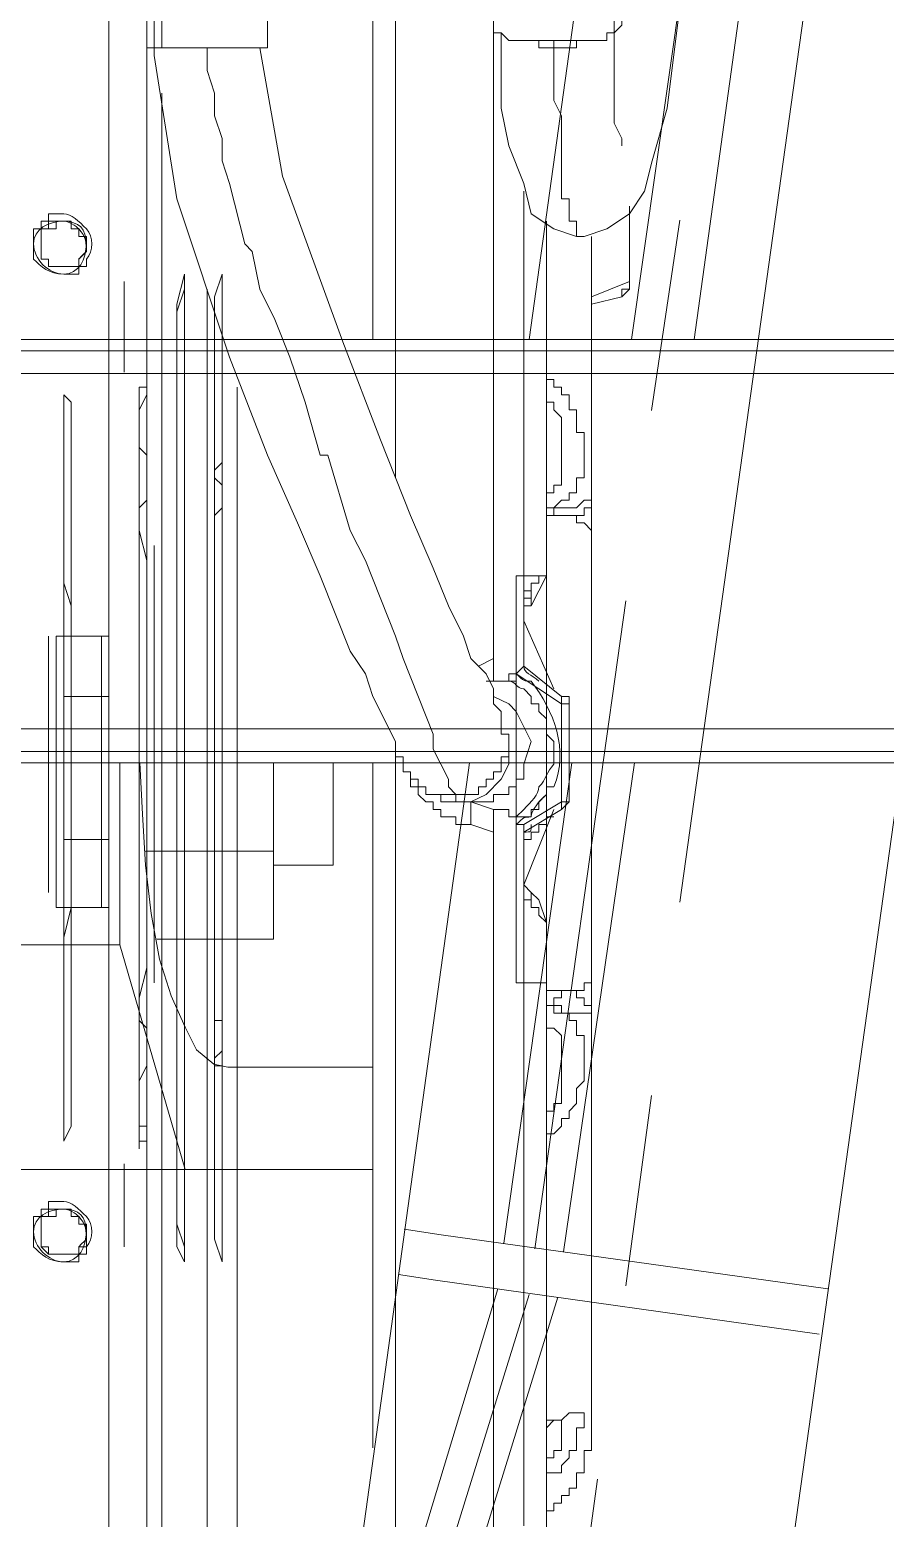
# Model space of a CAD drawing. Header units: millimetres. Extents: x 25083 to 52777, y 24772 to 45779.
# Drawn here: x 49568.6 to 49610.7, y 36711.2 to 36784.5 of the extents above; entities that cross this region are included whole.
import ezdxf

# ---------------------------------------------------------------- set-up
doc = ezdxf.new("R2010")
doc.units = ezdxf.units.MM
doc.layers.add('小车', color=7, linetype='Continuous')

# ---------------------------------------------------------------- blocks, each defined once
blk = doc.blocks.new('zw$D2F4')
at = {"color": 7, "lineweight": 5}
for points in [[(682.558, 919.485), (682.558, 818.847)], [(705.953, 893.861), (707.068, 894.232), (708.182, 894.975), (708.924, 896.089), (709.296, 897.575), (710.038, 900.174), (710.781, 906.116), (711.524, 915.771), (711.895, 919.856)], [(684.415, 819.218), (684.415, 919.114)], [(684.786, 908.344), (684.786, 903.145)], [(684.786, 908.344), (684.786, 903.145)], [(685.157, 908.344), (685.157, 903.145)], [(701.497, 903.888), (701.497, 908.715)], [(707.439, 903.888), (707.439, 908.715)], [(707.439, 903.888), (707.81, 904.259), (707.81, 906.487), (708.182, 906.859), (708.182, 908.715)], [(690.356, 907.973), (690.356, 903.145)], [(696.669, 907.973), (696.669, 881.978)], [(701.497, 873.065), (701.497, 903.888)], [(701.497, 903.888), (701.869, 903.888)], [(701.869, 903.888), (701.869, 900.174), (702.24, 898.317), (702.983, 896.461), (703.354, 894.975), (704.468, 894.232), (705.582, 893.861), (705.953, 893.861)], [(701.869, 903.888), (702.24, 903.516)], [(706.325, 903.516), (707.068, 903.516), (707.068, 903.888), (707.439, 903.888)], [(706.325, 903.516), (707.068, 903.516), (707.068, 903.888)], [(707.81, 898.317), (707.81, 898.689), (707.439, 899.431), (707.439, 903.888)], [(707.439, 902.402), (707.439, 903.888)], [(702.24, 903.516), (702.983, 903.516)], [(702.24, 903.516), (702.611, 903.516)], [(702.611, 903.516), (703.725, 903.516)], [(703.725, 903.516), (703.725, 903.145), (704.468, 903.145)], [(704.468, 903.516), (704.468, 903.145)], [(705.582, 903.516), (706.325, 903.516)], [(705.582, 903.145), (705.582, 903.516), (706.325, 903.516)], [(684.786, 903.145), (684.415, 903.145)], [(684.786, 903.145), (684.786, 902.774)], [(685.157, 903.145), (684.786, 903.145)], [(684.786, 903.145), (687.386, 903.145)], [(684.786, 902.774), (684.786, 903.145), (685.157, 903.145)], [(684.786, 902.774), (685.9, 895.718), (688.5, 887.919), (690.356, 883.092), (691.842, 879.749), (692.956, 877.15), (694.441, 873.436), (695.184, 872.322), (695.555, 871.208), (696.669, 868.98), (696.669, 868.237), (697.041, 868.237)], [(685.157, 903.145), (685.529, 903.145)], [(687.386, 903.145), (689.985, 903.145)], [(699.64, 866.381), (699.269, 866.752), (699.269, 867.123), (698.526, 868.609), (698.526, 869.351), (697.041, 873.065), (696.669, 874.179), (695.184, 877.893), (694.441, 879.378), (693.327, 883.092), (692.956, 883.092), (692.213, 885.691), (691.47, 887.919), (690.728, 889.776), (689.985, 891.262), (689.614, 893.118), (689.242, 893.49), (688.5, 896.461), (688.128, 897.575), (688.128, 898.689), (687.757, 899.803), (687.757, 900.917), (687.386, 902.031), (687.386, 903.145)], [(700.383, 873.065), (700.012, 874.179), (699.269, 875.665), (698.526, 877.521), (697.412, 880.121), (695.927, 883.834), (694.07, 888.662), (691.099, 896.832), (689.985, 903.145)], [(690.356, 903.145), (689.985, 903.145)], [(689.985, 903.145), (690.356, 903.145)], [(705.953, 893.861), (705.582, 893.861), (705.582, 894.604), (705.211, 894.604), (705.211, 895.718), (704.839, 895.718), (704.839, 898.689), (704.839, 899.06), (704.839, 899.803), (704.468, 900.546), (704.468, 903.145)], [(704.468, 903.145), (705.582, 903.145)], [(685.157, 900.917), (685.157, 819.589)], [(702.983, 895.718), (702.983, 896.089)], [(702.983, 895.718), (702.983, 896.089)], [(702.983, 895.347), (702.983, 895.718)], [(702.983, 895.347), (702.983, 895.718)], [(702.983, 895.347), (702.983, 895.718)], [(702.983, 894.975), (702.983, 895.718)], [(702.983, 894.975), (702.983, 895.347)], [(702.983, 894.975), (702.983, 895.347)], [(708.182, 895.347), (708.182, 891.633)], [(680.33, 894.975), (679.587, 894.975), (679.587, 894.604), (679.216, 894.604), (679.216, 894.232), (678.844, 894.232)], [(679.587, 894.604), (679.587, 894.232), (679.216, 894.232), (679.216, 893.861)], [(680.33, 894.604), (679.958, 894.604), (679.958, 894.232), (679.216, 894.232), (679.216, 893.861), (679.216, 892.747), (679.587, 892.747), (679.587, 892.376), (680.33, 892.376)], [(680.33, 894.604), (679.587, 894.604)], [(680.33, 892.376), (681.072, 892.376), (681.072, 892.747), (681.444, 893.118), (681.444, 893.861), (681.072, 893.861), (681.072, 894.232), (680.701, 894.232), (680.701, 894.604), (680.33, 894.604)], [(702.983, 894.604), (702.983, 894.975)], [(702.983, 894.604), (702.983, 894.975)], [(702.983, 894.232), (702.983, 894.604)], [(702.983, 894.232), (702.983, 894.604)], [(702.983, 893.861), (702.983, 894.604)], [(702.983, 893.861), (702.983, 894.604)], [(704.097, 894.604), (704.097, 893.49)], [(708.182, 891.633), (708.182, 894.975)], [(679.216, 893.861), (679.216, 893.118)], [(679.216, 893.861), (679.216, 893.118)], [(702.983, 893.861), (702.983, 894.232)], [(702.983, 893.49), (702.983, 893.861)], [(702.983, 893.49), (702.983, 893.861)], [(679.216, 893.118), (679.216, 892.747), (679.587, 892.747), (679.587, 892.376), (679.958, 892.376), (680.33, 892.376)], [(702.983, 892.747), (702.983, 893.49)], [(702.983, 893.118), (702.983, 893.49)], [(702.983, 892.747), (702.983, 893.49)], [(702.983, 893.118), (702.983, 893.49)], [(702.983, 892.747), (702.983, 893.118)], [(702.983, 892.747), (702.983, 893.118)], [(704.097, 893.49), (704.097, 891.633)], [(680.33, 892.004), (681.072, 892.004), (681.072, 892.376), (681.444, 892.376), (681.444, 892.747)], [(680.33, 892.376), (680.701, 892.376)], [(680.701, 892.376), (681.072, 892.376), (681.072, 892.747)], [(702.983, 892.376), (702.983, 892.747)], [(702.983, 892.376), (702.983, 892.747)], [(702.983, 891.633), (702.983, 892.376)], [(702.983, 892.004), (702.983, 892.376)], [(702.983, 891.633), (702.983, 892.376)], [(702.983, 892.004), (702.983, 892.376)], [(683.301, 887.177), (683.301, 890.519), (683.301, 890.89), (683.301, 891.633)], [(683.301, 891.633), (683.301, 888.291), (683.301, 887.177)], [(685.9, 867.495), (685.9, 890.519), (686.271, 892.004), (686.271, 879.007), (686.271, 878.635), (686.271, 868.237)], [(688.128, 868.237), (688.128, 892.004), (687.757, 890.89), (687.757, 878.264), (687.757, 873.065), (687.757, 867.495)], [(688.128, 891.633), (688.128, 889.033), (688.128, 888.662), (688.128, 887.177)], [(688.128, 887.177), (688.128, 890.148), (688.128, 891.633)], [(702.983, 891.262), (702.983, 892.004)], [(702.983, 891.262), (702.983, 892.004)], [(704.097, 891.633), (704.097, 890.519)], [(706.325, 890.89), (708.182, 891.633)], [(708.182, 891.633), (708.182, 891.262)], [(708.182, 891.262), (708.182, 891.633)], [(683.301, 890.89), (683.301, 889.033), (683.301, 888.291)], [(683.301, 888.291), (683.301, 889.776), (683.301, 890.148), (683.301, 890.89)], [(686.271, 868.237), (686.271, 891.262), (685.9, 890.148), (685.9, 877.893), (685.9, 873.065), (685.9, 867.495)], [(687.386, 829.616), (687.386, 891.262)], [(702.983, 890.519), (702.983, 891.262)], [(702.983, 890.89), (702.983, 891.262)], [(702.983, 890.519), (702.983, 891.262)], [(702.983, 890.89), (702.983, 891.262)], [(702.983, 890.148), (702.983, 890.89)], [(702.983, 890.148), (702.983, 890.89)], [(707.81, 890.89), (706.325, 890.519)], [(707.81, 890.89), (708.182, 891.262)], [(707.81, 890.89), (707.81, 891.262), (708.182, 891.262)], [(702.983, 889.405), (702.983, 890.148)], [(702.983, 889.776), (702.983, 890.148)], [(702.983, 889.405), (702.983, 890.148)], [(702.983, 889.776), (702.983, 890.148)], [(704.097, 890.519), (704.097, 887.548)], [(702.983, 889.405), (702.983, 889.776)], [(702.983, 889.033), (702.983, 889.776)], [(702.983, 889.033), (702.983, 889.405)], [(702.983, 888.662), (702.983, 889.033)], [(702.983, 888.662), (702.983, 889.033)], [(702.983, 888.662), (702.983, 889.033)], [(702.983, 888.662), (702.983, 889.033)], [(702.983, 888.291), (702.983, 888.662)], [(702.983, 888.291), (702.983, 888.662)], [(702.983, 887.919), (702.983, 888.291)], [(702.983, 887.919), (702.983, 888.291)], [(702.983, 887.548), (702.983, 887.919)], [(702.983, 887.548), (702.983, 887.919)], [(702.983, 887.548), (702.983, 887.919)], [(702.983, 887.548), (702.983, 887.919)], [(702.983, 887.177), (702.983, 887.548)], [(702.983, 887.177), (702.983, 887.548)], [(702.983, 886.805), (702.983, 887.177)], [(702.983, 886.434), (702.983, 887.177)], [(704.097, 887.548), (704.097, 884.948)], [(684.415, 867.866), (684.415, 877.893), (684.043, 879.378), (684.043, 880.492), (684.415, 880.864), (684.415, 883.092), (684.043, 883.463), (684.043, 885.32), (684.415, 886.063), (684.415, 886.434), (684.043, 886.434), (684.043, 867.495)], [(685.9, 867.495), (685.9, 886.434), (685.9, 867.866)], [(688.871, 886.434), (688.871, 829.616)], [(702.983, 886.063), (702.983, 886.805)], [(702.983, 886.063), (702.983, 886.434)], [(702.983, 886.063), (702.983, 886.434)], [(705.582, 881.606), (705.582, 881.978), (705.953, 881.978), (705.953, 884.206), (705.582, 884.206), (705.582, 884.577), (705.582, 884.948), (705.582, 885.32), (705.211, 885.32), (705.211, 886.063), (704.839, 886.063), (704.839, 886.434), (704.468, 886.434), (704.468, 886.805), (704.097, 886.805)], [(680.701, 871.58), (680.701, 885.691), (680.33, 886.063), (680.33, 875.293), (680.33, 874.179), (680.33, 871.208)], [(702.983, 885.691), (702.983, 886.063)], [(702.983, 885.32), (702.983, 886.063)], [(702.983, 885.32), (702.983, 885.691)], [(704.839, 884.206), (704.839, 884.948), (704.468, 885.32), (704.468, 885.691), (704.097, 885.691)], [(688.128, 884.948), (688.128, 883.092), (688.128, 882.72), (688.128, 881.978)], [(688.128, 881.978), (688.128, 883.463), (688.128, 883.834), (688.128, 884.948)], [(702.983, 884.948), (702.983, 885.32)], [(702.983, 884.948), (702.983, 885.32)], [(702.983, 884.948), (702.983, 885.32)], [(702.983, 884.948), (702.983, 885.32)], [(702.983, 884.577), (702.983, 884.948)], [(702.983, 884.577), (702.983, 884.948)], [(704.097, 884.948), (704.097, 883.092)], [(687.757, 884.577), (687.757, 882.72), (687.757, 882.349), (687.757, 881.606)], [(687.757, 881.606), (687.757, 883.092), (687.757, 883.463), (687.757, 884.577)], [(702.983, 883.834), (702.983, 884.577)], [(702.983, 883.834), (702.983, 884.577)], [(704.839, 882.349), (704.839, 884.206)], [(702.983, 883.463), (702.983, 883.834)], [(702.983, 883.463), (702.983, 883.834)], [(702.983, 883.463), (702.983, 883.834)], [(702.983, 883.092), (702.983, 883.834)], [(702.983, 883.092), (702.983, 883.463)], [(685.9, 867.866), (685.9, 882.72), (685.9, 867.495)], [(687.757, 867.495), (687.757, 880.121), (688.128, 880.492), (688.128, 881.606), (687.757, 881.978), (687.757, 882.349), (688.128, 882.72), (688.128, 867.866)], [(702.983, 882.72), (702.983, 883.092)], [(702.983, 882.72), (702.983, 883.092)], [(702.983, 882.349), (702.983, 882.72)], [(702.983, 882.349), (702.983, 882.72)], [(702.983, 882.349), (702.983, 882.72)], [(702.983, 882.349), (702.983, 882.72)], [(704.097, 883.092), (704.097, 881.235)], [(682.558, 867.866), (682.558, 881.978), (682.558, 867.495)], [(684.043, 867.495), (684.043, 881.978), (684.043, 867.866)], [(702.983, 881.978), (702.983, 882.349)], [(702.983, 881.978), (702.983, 882.349)], [(702.983, 881.606), (702.983, 881.978)], [(702.983, 881.235), (702.983, 881.978)], [(704.468, 881.606), (704.839, 881.606), (704.839, 882.349)], [(702.983, 881.235), (702.983, 881.606)], [(702.983, 880.864), (702.983, 881.235)], [(702.983, 880.864), (702.983, 881.235)], [(702.983, 880.864), (702.983, 881.235)], [(702.983, 880.864), (702.983, 881.235)], [(704.097, 881.235), (704.468, 881.235), (704.468, 881.606)], [(704.097, 881.235), (704.097, 880.492)], [(705.211, 880.864), (705.211, 881.235), (705.582, 881.235), (705.582, 881.606)], [(702.983, 880.492), (702.983, 880.864)], [(702.983, 880.492), (702.983, 880.864)], [(702.983, 880.121), (702.983, 880.492)], [(702.983, 879.749), (702.983, 880.492)], [(704.097, 880.492), (704.097, 879.007)], [(706.325, 880.864), (705.953, 880.864), (705.582, 880.492), (704.468, 880.492)], [(704.468, 880.492), (704.839, 880.864), (705.211, 880.864)], [(704.468, 880.121), (704.468, 880.492)], [(706.325, 880.864), (706.325, 880.492), (705.953, 880.492)], [(706.325, 879.749), (706.325, 880.492), (705.953, 880.492)], [(705.953, 880.121), (705.953, 880.492)], [(706.325, 880.492), (706.325, 880.864)], [(706.325, 879.749), (706.325, 880.492)], [(702.983, 879.749), (702.983, 880.121)], [(702.983, 879.378), (702.983, 879.749)], [(702.983, 879.378), (702.983, 879.749)], [(702.983, 879.378), (702.983, 879.749)], [(702.983, 879.378), (702.983, 879.749)], [(704.097, 880.121), (705.211, 880.121)], [(704.839, 880.121), (704.468, 880.121)], [(705.211, 880.121), (705.582, 880.121), (705.582, 879.749), (705.953, 879.749), (706.325, 879.378), (706.325, 879.007)], [(705.582, 880.121), (705.953, 880.121)], [(706.325, 879.378), (706.325, 879.749)], [(702.983, 879.007), (702.983, 879.378)], [(702.983, 879.007), (702.983, 879.378)], [(702.983, 878.264), (702.983, 879.007)], [(702.983, 878.264), (702.983, 879.007)], [(704.097, 879.007), (704.097, 877.893)], [(706.325, 857.468), (706.325, 879.007)], [(684.786, 867.495), (684.786, 878.635), (684.786, 878.264), (684.786, 868.237)], [(684.786, 868.237), (684.786, 878.264), (684.786, 873.065), (684.786, 867.495)], [(702.983, 877.893), (702.983, 878.264)], [(702.983, 877.893), (702.983, 878.264)], [(702.983, 877.893), (702.983, 878.264)], [(702.983, 877.893), (702.983, 878.264)], [(702.983, 877.521), (702.983, 877.893)], [(702.983, 877.521), (702.983, 877.893)], [(702.983, 876.779), (702.983, 877.521)], [(702.983, 876.779), (702.983, 877.521)], [(704.097, 877.893), (704.097, 877.15), (703.725, 877.15), (703.725, 876.779), (703.354, 876.779), (703.354, 876.407)], [(704.097, 877.15), (704.097, 877.893)], [(680.33, 867.866), (680.33, 876.779), (680.701, 875.665), (680.701, 872.694), (680.701, 870.465), (680.701, 867.866)], [(702.611, 877.15), (702.611, 857.097)], [(702.611, 857.097), (702.611, 877.15)], [(702.611, 877.15), (704.097, 877.15)], [(704.097, 877.15), (702.611, 877.15)], [(702.983, 876.036), (702.983, 876.779)], [(702.983, 876.407), (702.983, 876.779)], [(702.983, 876.407), (702.983, 876.779)], [(702.983, 876.407), (702.983, 876.779)], [(703.725, 876.407), (704.097, 877.15)], [(704.097, 877.15), (704.097, 857.097)], [(704.097, 857.097), (704.097, 877.15)], [(682.558, 871.208), (682.558, 876.407), (682.558, 875.665), (682.558, 867.866)], [(702.983, 876.036), (702.983, 876.407)], [(703.354, 876.407), (702.983, 876.407)], [(702.983, 875.665), (702.983, 876.036)], [(703.354, 875.665), (703.354, 876.036), (702.983, 876.036)], [(702.983, 876.036), (702.983, 875.665)], [(703.354, 875.665), (703.725, 876.407)], [(703.354, 876.407), (703.354, 876.036)], [(703.354, 876.036), (703.354, 875.665)], [(702.611, 875.293), (702.611, 873.436), (702.611, 873.065)], [(702.611, 873.065), (702.611, 874.922), (702.611, 875.293)], [(702.983, 874.922), (702.983, 875.665)], [(702.983, 875.293), (702.983, 875.665)], [(702.983, 875.293), (702.983, 875.665)], [(702.983, 875.665), (703.354, 875.665)], [(702.983, 875.665), (703.354, 875.665)], [(702.983, 874.922), (702.983, 875.293)], [(704.097, 873.065), (704.097, 874.55), (704.097, 875.293)], [(704.097, 875.293), (704.097, 873.808), (704.097, 873.065)], [(702.611, 874.922), (702.611, 873.436), (702.611, 873.065)], [(702.611, 873.065), (702.611, 874.55), (702.611, 874.922)], [(702.983, 874.922), (704.468, 871.58)], [(702.983, 874.55), (702.983, 874.922)], [(704.097, 873.065), (704.097, 874.55), (704.097, 874.922)], [(704.097, 874.922), (704.097, 873.436), (704.097, 873.065)], [(679.587, 867.495), (679.587, 874.179), (679.587, 871.58), (679.587, 867.866)], [(679.958, 860.81), (679.958, 874.179)], [(679.958, 874.179), (682.186, 874.179)], [(682.558, 874.179), (679.958, 874.179)], [(679.958, 874.179), (679.958, 867.495)], [(682.186, 874.179), (682.558, 874.179)], [(682.186, 867.495), (682.186, 874.179)], [(682.558, 874.179), (682.558, 871.208)], [(702.983, 874.179), (702.983, 874.55)], [(702.983, 874.179), (702.983, 874.55)], [(702.983, 873.808), (702.983, 874.179)], [(679.587, 867.866), (679.587, 873.436), (679.587, 873.065), (679.587, 867.495)], [(702.983, 873.436), (702.983, 873.808)], [(702.983, 873.065), (702.983, 873.436)], [(701.126, 872.322), (700.383, 873.065)], [(701.497, 873.065), (700.754, 872.694)], [(701.497, 871.951), (701.497, 873.065)], [(702.983, 872.694), (702.611, 872.322), (702.24, 872.322), (702.24, 871.951)], [(702.983, 873.065), (702.983, 872.694)], [(702.983, 872.694), (704.839, 871.208)], [(701.497, 871.58), (701.126, 872.322)], [(701.497, 871.951), (701.126, 871.951)], [(702.24, 871.951), (701.497, 871.951)], [(702.24, 871.951), (702.611, 871.951), (702.611, 872.322)], [(702.611, 872.322), (704.839, 870.837)], [(680.33, 871.208), (680.33, 864.152)], [(682.558, 871.208), (680.33, 871.208)], [(680.701, 867.866), (680.701, 871.58)], [(701.869, 869.351), (701.869, 870.465), (701.497, 870.837), (701.497, 871.58)], [(702.611, 870.465), (702.24, 870.837), (701.497, 871.208)], [(702.983, 871.58), (703.354, 871.208), (703.354, 870.837), (703.725, 870.837), (703.725, 870.465), (704.097, 870.094), (704.097, 869.351), (704.468, 868.98), (704.468, 867.866)], [(704.839, 870.837), (704.839, 871.208)], [(704.839, 871.208), (705.211, 871.208)], [(705.211, 871.208), (705.211, 870.837)], [(702.983, 867.495), (702.983, 867.866), (703.354, 868.98), (702.611, 870.465)], [(704.839, 870.837), (704.839, 866.009)], [(705.211, 870.837), (704.839, 870.837)], [(705.211, 870.837), (705.211, 866.009)], [(696.669, 868.98), (696.669, 829.616)], [(701.126, 866.381), (701.869, 867.123), (702.24, 867.866), (702.24, 869.351), (701.869, 869.351)], [(701.497, 867.123), (701.497, 867.495), (701.869, 867.495), (701.869, 868.237), (702.24, 868.237), (702.24, 868.609), (702.24, 868.98), (702.24, 869.351), (701.869, 869.351)], [(684.786, 867.495), (684.786, 857.468), (684.786, 862.667), (684.786, 868.237)], [(684.786, 868.237), (684.786, 857.097), (684.786, 857.468), (684.786, 867.495)], [(686.271, 868.237), (686.271, 843.356), (685.9, 844.099), (685.9, 856.725), (685.9, 857.097), (685.9, 867.495)], [(685.9, 867.495), (685.9, 845.213), (686.271, 844.099), (686.271, 857.839), (686.271, 862.667), (686.271, 868.237)], [(685.9, 867.123), (685.9, 868.237)], [(685.9, 868.237), (685.9, 867.123)], [(687.757, 867.495), (687.757, 844.47), (688.128, 843.356), (688.128, 857.468), (688.128, 862.667), (688.128, 868.237)], [(687.757, 868.237), (687.757, 867.123)], [(687.757, 867.123), (687.757, 868.237)], [(697.412, 867.495), (697.041, 867.495), (697.041, 868.237)], [(697.041, 868.237), (697.041, 867.495), (697.412, 867.495), (697.412, 867.123), (697.784, 867.123), (697.784, 866.752), (698.155, 866.752), (698.155, 866.381), (699.64, 866.381)], [(679.587, 867.866), (679.587, 861.553), (679.587, 864.152), (679.587, 867.495)], [(679.587, 867.495), (679.587, 862.296), (679.587, 862.667), (679.587, 867.866)], [(679.958, 867.495), (679.958, 860.81)], [(680.33, 864.152), (680.33, 849.298), (680.701, 850.041), (680.701, 860.439), (680.701, 863.781), (680.701, 867.866)], [(680.701, 867.866), (680.701, 860.81), (680.33, 859.325), (680.33, 863.038), (680.33, 864.895), (680.33, 867.866)], [(682.186, 860.81), (682.186, 867.495)], [(682.558, 867.866), (682.558, 864.524)], [(682.558, 867.495), (682.558, 853.754), (682.558, 867.866)], [(684.043, 867.495), (684.043, 848.927), (684.043, 849.298), (684.415, 849.298), (684.415, 850.041), (684.043, 850.041), (684.043, 852.269), (684.415, 853.012), (684.415, 854.868), (684.043, 855.24), (684.043, 856.354), (684.415, 857.839), (684.415, 867.866)], [(684.043, 867.866), (684.043, 853.754), (684.043, 867.495)], [(685.9, 867.866), (685.9, 848.927), (685.9, 867.495)], [(685.9, 867.495), (685.9, 853.012), (685.9, 867.866)], [(688.128, 867.866), (688.128, 853.012), (687.757, 853.012), (687.757, 853.383), (688.128, 853.754), (688.128, 855.24), (687.757, 855.24), (687.757, 867.495)], [(697.412, 867.495), (697.412, 866.752), (697.784, 866.752), (697.784, 866.381), (698.155, 866.009), (698.526, 866.009), (698.526, 865.638), (698.898, 865.638), (698.898, 865.266), (699.269, 865.266), (699.64, 865.266), (699.64, 864.895), (700.383, 864.895)], [(699.64, 866.009), (698.898, 866.009), (698.898, 866.381), (698.155, 866.381), (698.155, 866.752), (697.784, 866.752), (697.412, 866.752), (697.412, 867.495)], [(701.497, 866.009), (701.497, 866.381), (702.24, 866.381), (702.24, 866.752), (702.611, 866.752), (702.611, 867.123), (702.983, 867.123), (702.983, 867.495)], [(700.383, 866.381), (700.754, 866.381), (700.754, 866.752), (701.126, 866.752), (701.126, 867.123), (701.497, 867.123)], [(704.468, 866.752), (704.097, 866.752), (704.097, 866.381), (703.725, 866.009), (703.725, 865.638), (703.354, 865.638), (703.354, 865.266)], [(704.097, 866.752), (704.468, 866.752)], [(699.64, 866.381), (700.383, 866.381)], [(699.64, 866.381), (699.64, 866.009)], [(700.012, 866.009), (699.64, 866.009)], [(700.383, 866.009), (701.126, 866.381)], [(700.383, 866.009), (701.497, 865.638)], [(700.383, 866.009), (701.497, 866.009)], [(700.383, 866.009), (700.383, 865.638)], [(704.839, 866.009), (702.983, 864.895)], [(705.211, 866.009), (704.839, 865.638)], [(704.839, 866.009), (705.211, 866.009)], [(704.839, 865.638), (704.839, 866.009)], [(701.497, 865.638), (702.24, 865.638)], [(701.497, 864.524), (701.497, 865.638)], [(702.24, 865.638), (702.24, 865.266), (702.611, 865.266), (702.611, 864.895), (702.983, 864.895), (702.983, 864.524)], [(704.468, 865.638), (702.983, 861.924)], [(704.839, 865.638), (702.983, 864.524)], [(702.983, 864.152), (703.354, 864.152), (703.354, 864.524), (703.725, 864.524), (703.725, 864.895), (704.097, 864.895), (704.097, 865.266), (704.468, 865.266)], [(682.558, 864.524), (682.558, 860.067), (682.558, 861.182), (682.558, 864.152)], [(700.383, 864.895), (701.497, 864.524)], [(701.497, 829.616), (701.497, 864.524)], [(702.983, 864.152), (702.983, 864.524)], [(680.33, 864.152), (682.558, 864.152)], [(682.558, 864.152), (682.558, 860.81)], [(702.983, 863.781), (702.983, 864.152)], [(702.983, 863.41), (702.983, 863.781)], [(702.983, 863.038), (702.983, 863.41)], [(702.983, 862.667), (702.983, 863.41)], [(702.983, 862.667), (702.983, 863.038)], [(702.983, 862.296), (702.983, 862.667)], [(702.983, 861.924), (702.983, 862.296)], [(702.983, 861.182), (702.983, 862.296)], [(702.983, 861.553), (702.983, 861.924)], [(703.354, 861.553), (702.983, 861.924)], [(702.983, 861.553), (702.983, 861.924)], [(702.983, 861.924), (702.983, 861.553)], [(702.983, 861.182), (702.983, 861.553)], [(702.983, 861.182), (702.983, 861.553)], [(703.725, 861.182), (703.354, 861.553)], [(703.354, 861.182), (703.354, 861.553)], [(682.186, 860.81), (679.958, 860.81)], [(682.558, 860.81), (679.958, 860.81)], [(682.558, 860.81), (682.186, 860.81)], [(702.611, 861.182), (702.611, 859.325), (702.611, 858.953)], [(702.611, 858.953), (702.611, 860.81), (702.611, 861.182)], [(702.611, 861.182), (702.611, 859.325), (702.611, 858.953)], [(702.611, 858.953), (702.611, 860.81), (702.611, 861.182)], [(702.983, 861.182), (703.354, 861.182)], [(702.983, 860.81), (702.983, 861.182)], [(702.983, 860.81), (702.983, 861.182)], [(702.983, 860.439), (702.983, 860.81)], [(702.983, 860.439), (702.983, 860.81)], [(703.354, 861.182), (703.354, 860.81), (703.725, 860.81), (703.725, 860.439), (704.097, 860.067), (704.097, 859.696)], [(704.097, 860.067), (703.725, 861.182)], [(704.097, 858.953), (704.097, 860.439), (704.097, 861.182)], [(704.097, 861.182), (704.097, 859.696), (704.097, 859.325), (704.097, 858.953)], [(704.097, 858.953), (704.097, 860.439), (704.097, 860.81), (704.097, 861.182)], [(704.097, 861.182), (704.097, 859.696), (704.097, 858.953)], [(702.983, 860.067), (702.983, 860.439)], [(702.983, 859.696), (702.983, 860.439)], [(702.983, 859.696), (702.983, 860.439)], [(702.983, 860.067), (702.983, 860.439)], [(702.983, 859.696), (702.983, 860.067)], [(702.983, 859.696), (702.983, 860.067)], [(704.097, 859.696), (704.097, 860.067)], [(702.983, 859.325), (702.983, 859.696)], [(702.983, 859.325), (702.983, 859.696)], [(702.983, 858.953), (702.983, 859.325)], [(702.983, 858.953), (702.983, 859.325)], [(702.983, 858.582), (702.983, 859.325)], [(704.097, 859.696), (704.097, 857.468)], [(702.983, 858.582), (702.983, 858.953)], [(702.983, 858.211), (702.983, 858.582)], [(702.983, 858.211), (702.983, 858.582)], [(702.983, 858.211), (702.983, 858.582)], [(702.983, 858.211), (702.983, 858.582)], [(702.983, 857.839), (702.983, 858.211)], [(702.983, 857.839), (702.983, 858.211)], [(702.983, 857.468), (702.983, 857.839)], [(702.983, 857.468), (702.983, 857.839)], [(702.983, 857.097), (702.983, 857.839)], [(702.611, 857.097), (704.097, 857.097)], [(702.611, 857.097), (704.097, 857.097)], [(702.983, 857.097), (702.983, 857.468)], [(702.983, 856.725), (702.983, 857.097)], [(702.983, 856.725), (702.983, 857.097)], [(702.983, 856.725), (702.983, 857.097)], [(702.983, 856.725), (702.983, 857.097)], [(704.097, 857.468), (704.097, 855.611)], [(706.325, 857.097), (705.953, 857.097), (705.953, 856.725), (705.211, 856.725)], [(706.325, 857.097), (706.325, 857.468)], [(706.325, 857.468), (706.325, 857.097)], [(706.325, 856.354), (706.325, 857.097)], [(702.983, 856.354), (702.983, 856.725)], [(702.983, 856.354), (702.983, 856.725)], [(702.983, 855.982), (702.983, 856.354)], [(702.983, 855.611), (702.983, 856.354)], [(705.211, 856.725), (704.097, 856.725)], [(704.839, 856.725), (704.839, 856.354), (704.468, 856.354), (704.468, 855.982)], [(705.211, 856.725), (704.839, 856.725)], [(705.211, 856.725), (705.582, 856.725), (705.582, 856.354), (705.953, 856.354)], [(705.953, 856.725), (705.211, 856.725)], [(706.325, 856.354), (706.325, 855.982), (705.953, 855.982)], [(705.953, 856.354), (705.953, 855.982)], [(706.325, 855.611), (706.325, 856.354)], [(702.983, 855.24), (702.983, 855.982)], [(702.983, 855.611), (702.983, 855.982)], [(702.983, 855.24), (702.983, 855.611)], [(702.983, 855.24), (702.983, 855.611)], [(702.983, 855.24), (702.983, 855.611)], [(704.097, 855.611), (704.097, 853.754)], [(705.211, 855.611), (704.468, 855.611), (704.468, 855.982)], [(704.468, 855.982), (704.839, 855.982), (704.839, 855.611), (706.325, 855.611)], [(705.582, 854.868), (705.582, 855.24), (705.211, 855.24), (705.211, 855.611)], [(706.325, 855.611), (706.325, 855.982), (705.953, 855.982)], [(706.325, 855.611), (706.325, 834.815)], [(702.983, 854.868), (702.983, 855.24)], [(702.983, 854.868), (702.983, 855.24)], [(702.983, 854.497), (702.983, 854.868)], [(702.983, 854.126), (702.983, 854.868)], [(704.468, 854.868), (704.097, 854.868), (704.097, 855.24)], [(704.097, 849.669), (704.468, 849.669), (704.839, 850.041), (704.839, 850.412), (705.211, 850.412), (705.211, 850.783), (705.582, 851.155), (705.582, 851.898), (705.953, 852.269), (705.953, 854.497), (705.582, 854.497), (705.582, 854.868)], [(704.839, 852.269), (704.839, 854.497), (704.468, 854.868)], [(702.983, 854.126), (702.983, 854.497)], [(702.983, 854.126), (702.983, 854.497)], [(702.983, 854.126), (702.983, 854.497)], [(702.983, 853.754), (702.983, 854.126)], [(702.983, 853.754), (702.983, 854.126)], [(687.757, 853.754), (687.757, 851.898), (687.757, 850.783)], [(687.757, 850.783), (687.757, 852.64), (687.757, 853.754)], [(702.983, 853.383), (702.983, 853.754)], [(702.983, 853.383), (702.983, 853.754)], [(702.983, 853.012), (702.983, 853.383)], [(702.983, 853.012), (702.983, 853.383)], [(704.097, 853.754), (704.097, 851.155)], [(688.128, 853.012), (688.128, 851.155), (688.128, 850.783), (688.128, 850.041)], [(688.128, 850.041), (688.128, 851.526), (688.128, 851.898), (688.128, 853.012)], [(702.983, 852.64), (702.983, 853.012)], [(702.983, 852.64), (702.983, 853.012)], [(702.983, 852.64), (702.983, 853.012)], [(702.983, 852.64), (702.983, 853.012)], [(702.983, 851.898), (702.983, 852.64)], [(702.983, 851.898), (702.983, 852.64)], [(702.983, 851.155), (702.983, 851.898)], [(702.983, 851.526), (702.983, 851.898)], [(702.983, 851.526), (702.983, 851.898)], [(704.097, 850.412), (704.097, 850.783), (704.468, 850.783), (704.468, 851.155), (704.839, 851.155), (704.839, 852.269)], [(702.983, 851.155), (702.983, 851.526)], [(702.983, 851.155), (702.983, 851.526)], [(702.983, 851.155), (702.983, 851.526)], [(702.983, 850.783), (702.983, 851.155)], [(702.983, 850.783), (702.983, 851.155)], [(704.097, 851.155), (704.097, 848.555)], [(702.983, 850.412), (702.983, 850.783)], [(702.983, 850.412), (702.983, 850.783)], [(702.983, 850.041), (702.983, 850.412)], [(702.983, 850.041), (702.983, 850.412)], [(702.983, 850.041), (702.983, 850.412)], [(702.983, 849.669), (702.983, 850.041)], [(702.983, 849.298), (702.983, 850.041)], [(702.983, 849.298), (702.983, 849.669)], [(702.983, 848.927), (702.983, 849.298)], [(702.983, 848.927), (702.983, 849.298)], [(702.983, 848.555), (702.983, 848.927)], [(702.983, 848.555), (702.983, 848.927)], [(702.983, 848.555), (702.983, 848.927)], [(683.301, 844.099), (683.301, 847.441), (683.301, 848.184)], [(683.301, 848.184), (683.301, 844.842), (683.301, 844.099)], [(688.128, 848.184), (688.128, 845.584), (688.128, 845.213), (688.128, 844.099)], [(688.128, 844.099), (688.128, 846.699), (688.128, 847.07), (688.128, 848.184)], [(702.983, 848.184), (702.983, 848.555)], [(702.983, 848.184), (702.983, 848.555)], [(702.983, 847.813), (702.983, 848.184)], [(702.983, 847.813), (702.983, 848.184)], [(704.097, 848.555), (704.097, 844.842)], [(683.301, 847.441), (683.301, 845.956), (683.301, 845.584), (683.301, 844.842)], [(683.301, 844.842), (683.301, 846.327), (683.301, 846.699), (683.301, 847.441)], [(702.983, 847.441), (702.983, 847.813)], [(702.983, 847.441), (702.983, 847.813)], [(702.983, 847.441), (702.983, 847.813)], [(702.983, 847.441), (702.983, 847.813)], [(702.983, 846.699), (702.983, 847.441)], [(702.983, 846.699), (702.983, 847.441)], [(680.33, 846.327), (679.587, 846.327), (679.587, 845.956), (679.216, 845.956), (679.216, 845.584), (678.844, 845.584)], [(702.983, 846.327), (702.983, 846.699)], [(702.983, 846.327), (702.983, 846.699)], [(702.983, 846.327), (702.983, 846.699)], [(702.983, 846.327), (702.983, 846.699)], [(702.983, 845.584), (702.983, 846.327)], [(702.983, 845.584), (702.983, 846.327)], [(679.587, 845.956), (679.587, 845.584), (679.216, 845.584), (679.216, 845.213)], [(680.33, 845.956), (679.958, 845.956), (679.958, 845.584), (679.216, 845.584), (679.216, 845.213), (679.216, 844.099), (679.587, 843.728), (680.33, 843.728)], [(680.33, 845.956), (679.587, 845.956)], [(680.33, 843.728), (681.072, 843.728), (681.072, 844.099), (681.444, 844.099), (681.444, 845.213), (681.072, 845.213), (681.072, 845.584), (680.701, 845.584), (680.701, 845.956), (680.33, 845.956)], [(702.983, 845.213), (702.983, 845.584)], [(702.983, 845.213), (702.983, 845.584)], [(702.983, 845.213), (702.983, 845.584)], [(702.983, 845.213), (702.983, 845.584)], [(679.216, 845.213), (679.216, 844.47)], [(679.216, 845.213), (679.216, 844.47)], [(702.983, 844.842), (702.983, 845.213)], [(702.983, 844.842), (702.983, 845.213)], [(702.983, 844.47), (702.983, 844.842)], [(702.983, 844.47), (702.983, 844.842)], [(704.097, 844.842), (704.097, 844.099)], [(679.216, 844.47), (679.216, 844.099), (679.587, 844.099), (679.587, 843.728), (679.958, 843.728), (680.33, 843.728)], [(680.33, 843.356), (681.072, 843.356), (681.072, 843.728), (681.444, 843.728), (681.444, 844.099)], [(680.701, 843.728), (681.072, 843.728), (681.072, 844.099)], [(702.983, 844.099), (702.983, 844.47)], [(702.983, 844.099), (702.983, 844.47)], [(702.983, 844.099), (702.983, 844.47)], [(702.983, 844.099), (702.983, 844.47)], [(702.983, 843.728), (702.983, 844.099)], [(702.983, 843.728), (702.983, 844.099)], [(704.097, 844.099), (704.097, 842.242)], [(680.33, 843.728), (680.701, 843.728)], [(702.983, 843.356), (702.983, 843.728)], [(702.983, 843.356), (702.983, 843.728)], [(702.983, 842.985), (702.983, 843.356)], [(702.983, 842.985), (702.983, 843.356)], [(702.983, 842.985), (702.983, 843.356)], [(702.983, 842.985), (702.983, 843.356)], [(702.983, 842.242), (702.983, 842.985)], [(702.983, 842.242), (702.983, 842.985)], [(702.983, 841.871), (702.983, 842.614)], [(702.983, 842.242), (702.983, 842.614)], [(702.983, 841.871), (702.983, 842.242)], [(702.983, 841.871), (702.983, 842.242)], [(702.983, 841.871), (702.983, 842.242)], [(702.983, 841.499), (702.983, 841.871)], [(702.983, 841.499), (702.983, 841.871)], [(704.097, 842.242), (704.097, 841.128)], [(702.983, 841.128), (702.983, 841.499)], [(702.983, 841.128), (702.983, 841.499)], [(702.983, 840.757), (702.983, 841.128)], [(702.983, 840.757), (702.983, 841.128)], [(702.983, 840.757), (702.983, 841.128)], [(702.983, 840.757), (702.983, 841.128)], [(704.097, 841.128), (704.097, 838.9)], [(702.983, 840.385), (702.983, 840.757)], [(702.983, 840.385), (702.983, 840.757)], [(702.983, 840.014), (702.983, 840.385)], [(702.983, 840.014), (702.983, 840.385)], [(702.983, 840.014), (702.983, 840.385)], [(702.983, 839.643), (702.983, 840.014)], [(702.983, 839.643), (702.983, 840.014)], [(702.983, 839.271), (702.983, 839.643)], [(702.983, 839.271), (702.983, 839.643)], [(702.983, 839.271), (702.983, 839.643)], [(702.983, 839.271), (702.983, 839.643)], [(702.983, 838.9), (702.983, 839.271)], [(702.983, 838.9), (702.983, 839.271)], [(702.983, 838.529), (702.983, 838.9)], [(702.983, 838.529), (702.983, 838.9)], [(702.983, 838.529), (702.983, 838.9)], [(702.983, 838.529), (702.983, 838.9)], [(704.097, 838.9), (704.097, 836.3)], [(702.983, 838.157), (702.983, 838.529)], [(702.983, 838.157), (702.983, 838.529)], [(702.983, 837.786), (702.983, 838.157)], [(702.983, 837.786), (702.983, 838.157)], [(702.983, 837.043), (702.983, 838.157)], [(702.983, 836.672), (702.983, 838.157)], [(702.983, 837.415), (702.983, 837.786)], [(702.983, 835.186), (702.983, 837.043)], [(702.983, 835.186), (702.983, 837.043)], [(702.983, 836.3), (702.983, 836.672)], [(702.983, 835.929), (702.983, 836.3)], [(702.983, 835.929), (702.983, 836.3)], [(702.983, 835.558), (702.983, 835.929)], [(702.983, 835.558), (702.983, 835.929)], [(704.097, 836.3), (704.097, 835.929)], [(704.097, 835.929), (704.097, 835.186)], [(704.097, 832.587), (704.097, 832.958), (704.839, 832.958), (704.839, 833.33), (705.211, 833.701), (705.211, 834.072), (705.582, 834.072), (705.582, 834.815), (705.582, 835.186), (705.953, 835.186), (705.953, 835.929), (705.582, 835.929)], [(705.582, 835.929), (705.211, 835.929), (704.839, 835.558), (704.468, 835.558)], [(704.097, 835.186), (704.097, 796.936), (703.725, 796.194), (703.725, 792.851), (703.354, 792.48), (703.354, 792.109), (702.983, 791.737), (702.983, 791.366), (702.611, 790.995)], [(702.983, 835.186), (702.983, 835.558)], [(702.983, 835.186), (702.983, 835.558)], [(702.983, 834.444), (702.983, 835.186)], [(702.983, 830.359), (702.983, 835.186)], [(704.097, 835.186), (704.468, 835.558)], [(704.097, 833.33), (704.097, 833.701), (704.468, 833.701), (704.468, 834.072), (704.839, 834.072), (704.839, 834.815), (704.839, 835.186), (704.839, 835.558), (704.468, 835.558)], [(702.983, 832.958), (702.983, 834.444)], [(706.325, 834.815), (706.325, 834.072), (705.953, 834.072), (705.953, 832.958), (705.582, 832.958), (705.582, 832.216), (705.211, 832.216), (705.211, 831.844), (704.839, 831.844), (704.839, 831.473), (704.468, 831.473), (704.468, 831.101), (704.097, 831.101)], [(702.983, 832.587), (702.983, 832.958)], [(702.983, 831.844), (702.983, 832.587)], [(702.983, 830.359), (702.983, 831.844)]]:
    blk.add_lwpolyline(points, dxfattribs=at)
for points in [[(702.983, 903.516), (702.983, 903.516), (703.354, 903.516), (703.725, 903.516)], [(703.725, 903.516), (704.097, 903.516), (704.468, 903.516), (704.468, 903.516)], [(704.468, 903.516), (704.839, 903.516), (705.211, 903.516), (705.582, 903.516)], [(685.157, 903.145), (685.157, 903.145), (685.157, 903.145), (685.157, 903.145)], [(681.444, 894.232), (681.072, 894.604), (680.701, 894.975), (680.33, 894.975)], [(681.072, 894.232), (681.072, 894.232), (680.701, 894.604), (680.33, 894.604)], [(678.844, 894.232), (678.844, 893.49), (678.844, 893.118), (678.844, 892.747)], [(681.444, 893.118), (681.444, 893.49), (681.444, 893.861), (681.072, 894.232)], [(681.444, 892.747), (681.815, 893.118), (681.815, 893.861), (681.444, 894.232)], [(706.325, 880.864), (706.325, 885.32), (706.325, 889.776), (706.325, 893.861)], [(679.216, 893.118), (679.216, 893.49), (679.216, 893.49), (679.216, 893.49)], [(681.072, 892.747), (681.072, 892.747), (681.072, 892.747), (681.444, 893.118)], [(681.444, 893.118), (681.444, 893.118), (681.444, 893.118), (681.444, 893.118)], [(678.844, 892.747), (679.216, 892.376), (679.587, 892.004), (680.33, 892.004)], [(704.097, 880.492), (704.097, 880.492), (704.468, 880.492), (704.468, 880.492)], [(705.953, 880.121), (705.953, 880.121), (705.953, 880.121), (705.953, 880.121)], [(702.983, 876.407), (702.983, 876.036), (702.983, 876.036), (702.983, 876.036)], [(702.983, 876.036), (702.983, 876.036), (702.983, 876.036), (702.983, 876.036)], [(702.983, 875.665), (702.983, 875.665), (702.983, 875.665), (702.983, 875.665)], [(703.354, 875.665), (703.354, 875.665), (703.354, 875.665), (703.354, 875.665)], [(703.725, 871.951), (703.354, 872.322), (702.983, 872.322), (702.983, 872.694)], [(702.24, 871.951), (701.869, 871.951), (701.497, 871.951), (701.126, 871.951)], [(702.983, 871.58), (702.611, 871.58), (702.611, 871.951), (702.24, 871.951)], [(702.611, 872.322), (702.611, 872.322), (702.611, 872.322), (702.611, 872.322)], [(703.354, 871.951), (702.983, 871.951), (702.983, 871.951), (702.611, 872.322)], [(704.468, 866.752), (705.211, 868.609), (704.468, 870.465), (703.354, 871.951)], [(705.211, 868.237), (705.211, 868.609), (705.211, 869.351), (705.211, 869.723)], [(705.211, 867.866), (705.211, 867.866), (705.211, 868.237), (705.211, 868.237)], [(702.983, 867.495), (702.983, 867.495), (702.983, 867.495), (702.983, 867.495)], [(703.725, 866.752), (704.097, 867.123), (704.097, 867.495), (704.468, 867.866)], [(705.211, 867.123), (705.211, 867.123), (705.211, 867.495), (705.211, 867.866)], [(702.983, 865.638), (703.354, 866.009), (703.725, 866.381), (703.725, 866.752)], [(704.097, 866.381), (704.097, 866.381), (704.097, 866.752), (704.097, 866.752)], [(700.012, 866.009), (700.012, 866.009), (700.012, 866.009), (700.383, 866.009)], [(700.383, 866.381), (700.383, 866.381), (700.383, 866.381), (700.383, 866.381)], [(700.383, 866.009), (700.383, 866.009), (700.383, 866.009), (700.383, 866.009)], [(700.383, 866.009), (700.383, 866.009), (700.383, 866.009), (700.383, 866.009)], [(701.497, 866.009), (701.497, 866.009), (701.497, 866.009), (701.497, 866.009)], [(703.354, 865.266), (703.354, 865.638), (703.725, 866.009), (704.097, 866.381)], [(700.383, 864.895), (700.383, 865.266), (700.383, 865.266), (700.383, 865.638)], [(702.611, 865.266), (702.611, 865.266), (702.983, 865.638), (702.983, 865.638)], [(702.611, 865.266), (702.983, 865.266), (702.983, 865.266), (703.354, 865.266)], [(702.611, 864.895), (702.983, 865.266), (702.983, 865.266), (703.354, 865.266)], [(702.983, 864.524), (703.354, 864.524), (703.354, 864.524), (703.354, 864.895)], [(702.983, 864.524), (702.983, 864.524), (702.983, 864.524), (702.983, 864.524)], [(702.983, 864.524), (702.983, 864.524), (702.983, 864.524), (702.983, 864.524)], [(702.983, 864.152), (702.983, 864.152), (702.983, 864.152), (702.983, 864.152)], [(702.983, 864.152), (702.983, 864.152), (702.983, 864.152), (702.983, 864.152)], [(702.983, 861.924), (702.983, 861.924), (702.983, 861.924), (702.983, 861.924)], [(702.983, 861.924), (702.983, 861.924), (702.983, 861.924), (702.983, 861.924)], [(702.983, 861.553), (702.983, 861.553), (702.983, 861.182), (702.983, 861.182)], [(702.983, 861.182), (702.983, 861.182), (702.983, 861.182), (702.983, 861.182)], [(704.839, 856.725), (704.839, 856.725), (704.468, 856.725), (704.097, 856.725)], [(704.468, 855.982), (704.468, 855.982), (704.097, 855.982), (704.097, 855.982)], [(681.444, 845.584), (681.072, 845.956), (680.701, 846.327), (680.33, 846.327)], [(678.844, 845.584), (678.844, 844.842), (678.844, 844.47), (678.844, 844.099)], [(681.072, 845.584), (681.072, 845.584), (680.701, 845.956), (680.33, 845.956)], [(681.444, 844.47), (681.444, 844.842), (681.444, 845.213), (681.072, 845.584)], [(681.444, 844.099), (681.815, 844.47), (681.815, 845.213), (681.444, 845.584)], [(678.844, 844.099), (679.216, 843.728), (679.587, 843.356), (680.33, 843.356)], [(681.072, 844.099), (681.072, 844.099), (681.072, 844.099), (681.444, 844.47)], [(681.444, 844.47), (681.444, 844.47), (681.444, 844.47), (681.444, 844.47)], [(704.097, 835.558), (704.097, 835.558), (704.468, 835.558), (704.468, 835.558)]]:
    blk.add_open_spline(points, degree=3, dxfattribs=at)
for points in [[(680.33, 894.604), (679.587, 894.604), (678.844, 894.232), (678.844, 893.49), (678.844, 892.747), (679.587, 892.004), (680.33, 892.004), (681.072, 892.004), (681.444, 892.747), (681.444, 893.49), (681.444, 894.232), (681.072, 894.604), (680.33, 894.604)], [(680.33, 894.604), (679.587, 894.604), (678.844, 894.232), (678.844, 893.49), (678.844, 892.747), (679.587, 892.004), (680.33, 892.004), (681.072, 892.004), (681.444, 892.747), (681.444, 893.49), (681.444, 894.232), (681.072, 894.604), (680.33, 894.604)], [(680.33, 845.956), (679.587, 845.956), (678.844, 845.584), (678.844, 844.842), (678.844, 844.099), (679.587, 843.356), (680.33, 843.356), (681.072, 843.356), (681.444, 844.099), (681.444, 844.842), (681.444, 845.584), (681.072, 845.956), (680.33, 845.956)], [(680.33, 845.956), (679.587, 845.956), (678.844, 845.584), (678.844, 844.842), (678.844, 844.099), (679.587, 843.356), (680.33, 843.356), (681.072, 843.356), (681.444, 844.099), (681.444, 844.842), (681.444, 845.584), (681.072, 845.956), (680.33, 845.956)]]:
    blk.add_open_spline(points, degree=3, knots=[0, 0, 0, 0, 1, 1, 1, 2, 2, 2, 3, 3, 3, 4, 4, 4, 4], dxfattribs=at)
blk = doc.blocks.new('A$C1A4175F5')
at = {"layer": '小车', "color": 7, "lineweight": 0}
for points in [[(973.18, 691.809), (973.18, 778.18)], [(971.501, 773.421), (971.501, 232.516)], [(972.06, 232.376), (972.06, 773.561)], [(990.679, 773.421), (990.679, 691.809)], [(991.798, 232.376), (991.798, 773.561)], [(992.358, 232.516), (992.358, 773.421)], [(713.787, 660.592), (971.501, 696.569)], [(992.358, 678.23), (1122.405, 696.289)], [(948.263, 673.891), (945.603, 692.929)], [(946.023, 673.611), (943.363, 692.509)], [(973.18, 314.128), (973.18, 691.809)], [(990.679, 314.128), (990.679, 691.809)], [(992.358, 686.35), (1013.636, 689.289)], [(992.358, 683.27), (1014.056, 686.35)], [(947.423, 679.91), (971.501, 683.41)], [(947.843, 676.971), (971.501, 680.33)], [(896.188, 664.512), (945.183, 679.63)], [(912.287, 666.612), (945.603, 676.691)], [(914.946, 667.452), (971.501, 675.291)], [(948.263, 673.891), (948.543, 672.071)], [(946.023, 673.611), (946.303, 671.791)], [(946.023, 673.611), (946.303, 671.791)], [(951.483, 670.531), (937.764, 670.531)], [(951.483, 670.531), (956.522, 670.531)], [(951.483, 661.292), (951.483, 670.531)], [(956.522, 670.531), (956.522, 663.392)], [(971.501, 670.531), (956.522, 670.531)], [(1114.006, 670.531), (992.358, 670.531)], [(966.461, 668.571), (966.461, 665.632)], [(966.461, 668.571), (971.501, 668.571)], [(962.821, 659.892), (962.821, 665.632)], [(967.161, 665.632), (962.821, 665.632)], [(971.501, 665.632), (967.161, 665.632)], [(967.161, 659.332), (967.161, 665.632)], [(956.522, 663.392), (956.662, 662.692), (957.362, 661.852), (958.482, 661.292), (960.022, 660.592), (961.842, 660.032), (964.081, 659.612), (966.461, 659.332), (968.981, 659.192), (971.501, 659.052)], [(962.541, 658.072), (951.483, 661.292)], [(951.483, 661.292), (951.483, 645.614)], [(962.541, 645.614), (962.541, 658.072)], [(971.501, 658.072), (962.541, 658.072)]]:
    blk.add_lwpolyline(points, dxfattribs=at)
at = {"layer": '小车', "color": 1, "lineweight": 0}
for points in [[(964.641, 685.65), (1011.816, 692.229)], [(988.859, 684.25), (998.238, 685.65)], [(945.743, 682.99), (955.122, 684.25)], [(947.563, 678.51), (979.48, 682.99)], [(889.049, 675.151), (936.224, 681.59)], [(904.727, 665.632), (945.323, 678.23)], [(971.501, 676.411), (971.501, 629.655)]]:
    blk.add_lwpolyline(points, dxfattribs=at)

msp = doc.modelspace()

# ---------------------------------------------------------------- block references
msp.add_blockref('zw$D2F4', (48889.923, 35880.503))
at = {"layer": '小车', "ltscale": 10, "xscale": -1, "rotation": 270}
msp.add_blockref('A$C1A4175F5', (48914.945, 35776.933), dxfattribs=at)

doc.saveas('drawing.dxf')
